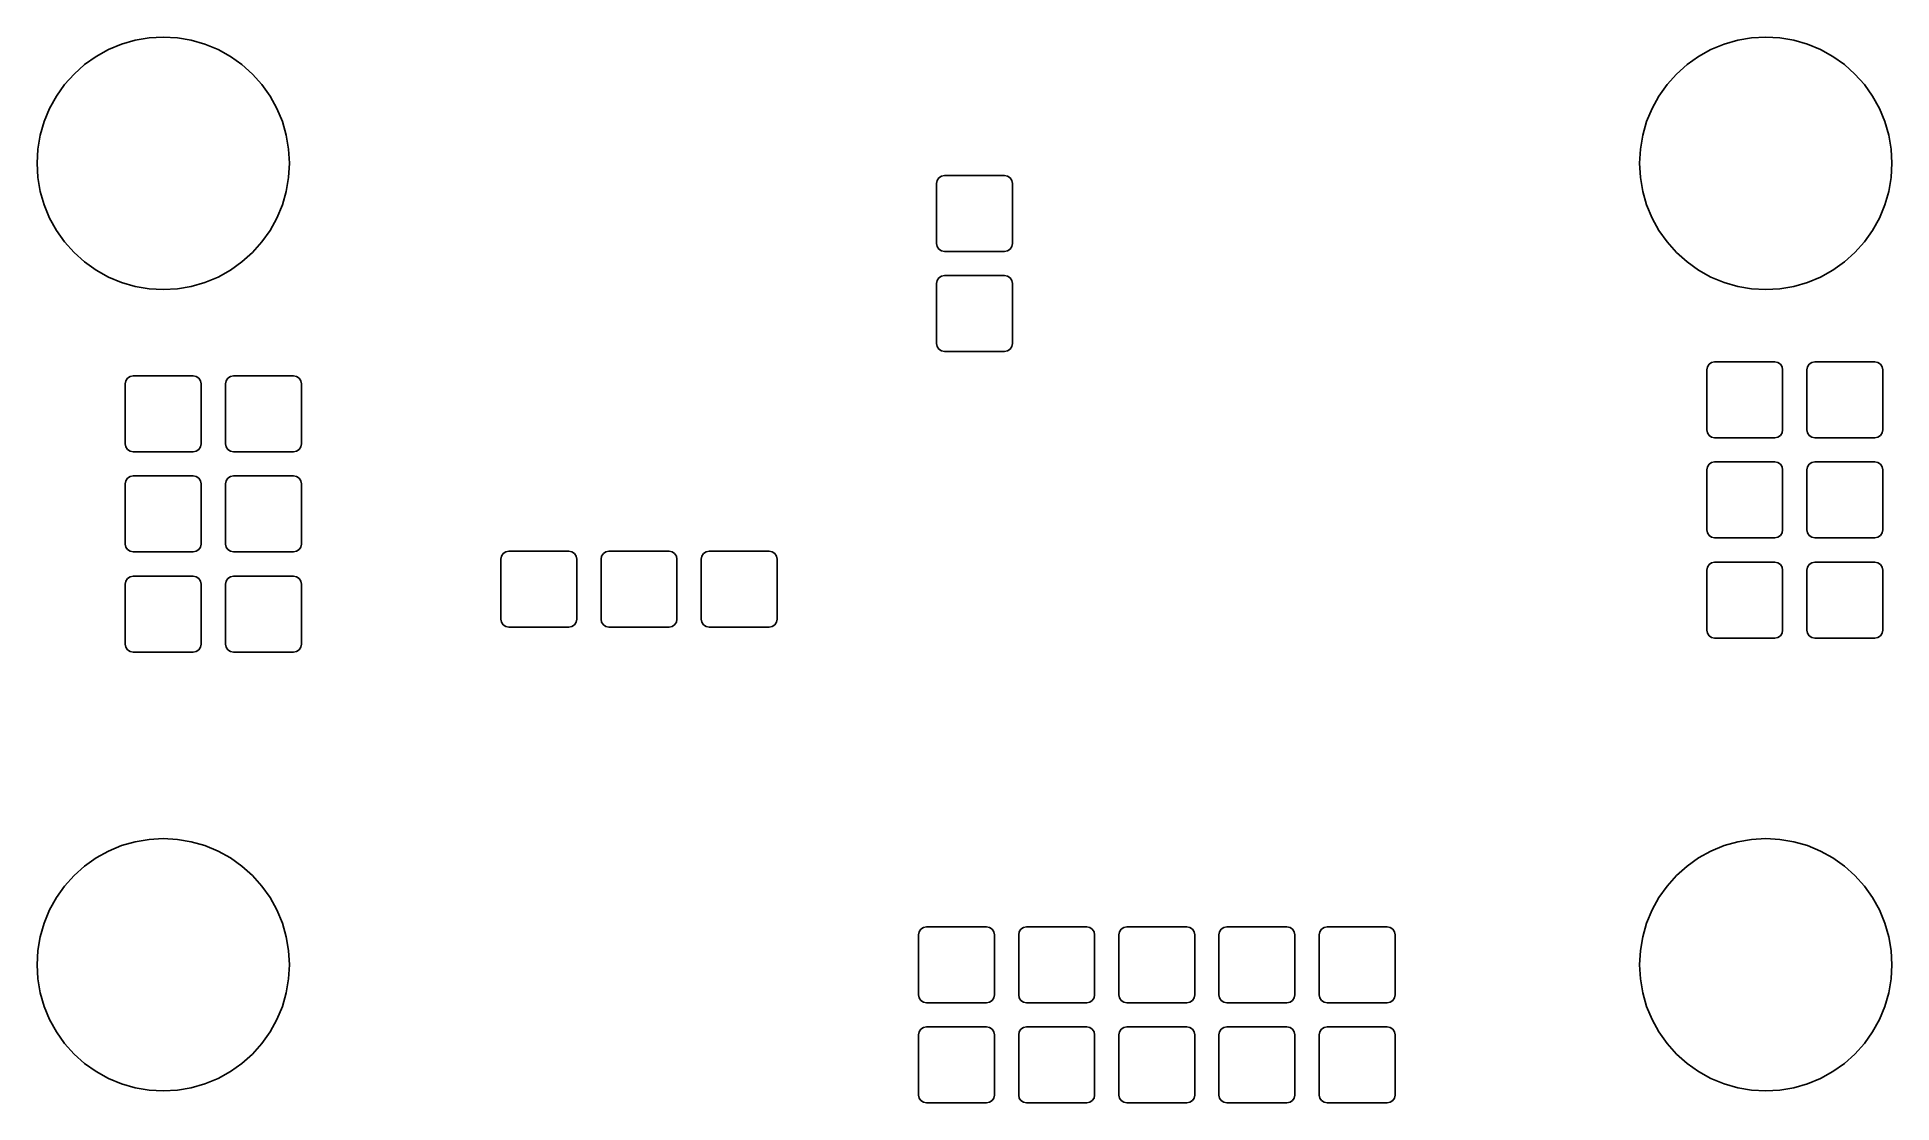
# Model space of a CAD drawing. Extents: x -0.13 to 1.73, y -0.14 to 0.93.
import ezdxf

# ---------------------------------------------------------------- set-up
doc = ezdxf.new("R2010")
doc.units = 0
doc.header["$MEASUREMENT"] = 0
doc.layers.add('BLACK', color=7, linetype='CONTINUOUS')

msp = doc.modelspace()

# ---------------------------------------------------------------- linework, layer by layer
at = {"layer": 'BLACK', "linetype": 'CONTINUOUS'}
for p, q in [((-0.0141, 0.9252), (0, 0.926)), ((0, 0.926), (0.0141, 0.9252)), ((1.5859, 0.9252), (1.6, 0.926)), ((1.6, 0.926), (1.6141, 0.9252)), ((-0.067, 0.9067), (-0.0547, 0.9135)), ((-0.0547, 0.9135), (-0.0416, 0.9189)), ((-0.0416, 0.9189), (-0.028, 0.9228)), ((-0.028, 0.9228), (-0.0141, 0.9252)), ((0.0141, 0.9252), (0.028, 0.9228)), ((0.028, 0.9228), (0.0416, 0.9189)), ((0.0416, 0.9189), (0.0547, 0.9135)), ((0.0547, 0.9135), (0.067, 0.9067)), ((1.533, 0.9067), (1.5453, 0.9135)), ((1.5453, 0.9135), (1.5584, 0.9189)), ((1.5584, 0.9189), (1.572, 0.9228)), ((1.572, 0.9228), (1.5859, 0.9252)), ((1.6141, 0.9252), (1.628, 0.9228)), ((1.628, 0.9228), (1.6416, 0.9189)), ((1.6416, 0.9189), (1.6547, 0.9135)), ((1.6547, 0.9135), (1.667, 0.9067)), ((-0.0985, 0.8786), (-0.0891, 0.8891)), ((-0.0891, 0.8891), (-0.0785, 0.8985)), ((-0.0785, 0.8985), (-0.067, 0.9067)), ((0.067, 0.9067), (0.0785, 0.8985)), ((0.0785, 0.8985), (0.0891, 0.8891)), ((0.0891, 0.8891), (0.0985, 0.8786)), ((1.5015, 0.8786), (1.5109, 0.8891)), ((1.5109, 0.8891), (1.5214, 0.8985)), ((1.5214, 0.8985), (1.533, 0.9067)), ((1.667, 0.9067), (1.6785, 0.8985)), ((1.6785, 0.8985), (1.6891, 0.8891)), ((1.6891, 0.8891), (1.6985, 0.8786)), ((-0.1067, 0.867), (-0.0985, 0.8786)), ((0.0985, 0.8786), (0.1067, 0.867)), ((1.4933, 0.867), (1.5015, 0.8786)), ((1.6985, 0.8786), (1.7067, 0.867)), ((-0.1189, 0.8416), (-0.1135, 0.8547)), ((-0.1135, 0.8547), (-0.1067, 0.867)), ((0.1067, 0.867), (0.1135, 0.8547)), ((0.1135, 0.8547), (0.1189, 0.8416)), ((1.4811, 0.8416), (1.4865, 0.8547)), ((1.4865, 0.8547), (1.4933, 0.867)), ((1.7067, 0.867), (1.7135, 0.8547)), ((1.7135, 0.8547), (1.7189, 0.8416)), ((-0.1228, 0.828), (-0.1189, 0.8416)), ((0.1189, 0.8416), (0.1228, 0.828)), ((1.4772, 0.828), (1.4811, 0.8416)), ((1.7189, 0.8416), (1.7228, 0.828)), ((-0.1252, 0.8141), (-0.1228, 0.828)), ((0.1228, 0.828), (0.1252, 0.8141)), ((1.4748, 0.8141), (1.4772, 0.828)), ((1.7228, 0.828), (1.7252, 0.8141)), ((-0.126, 0.8), (-0.1252, 0.8141)), ((-0.1252, 0.7859), (-0.126, 0.8)), ((0.1252, 0.8141), (0.126, 0.8)), ((0.126, 0.8), (0.1252, 0.7859)), ((1.474, 0.8), (1.4748, 0.8141)), ((1.4748, 0.7859), (1.474, 0.8)), ((1.7252, 0.8141), (1.726, 0.8)), ((1.726, 0.8), (1.7252, 0.7859)), ((-0.1228, 0.772), (-0.1252, 0.7859)), ((0.1252, 0.7859), (0.1228, 0.772)), ((0.7721, 0.78), (0.7727, 0.783)), ((0.7721, 0.72), (0.7721, 0.78)), ((0.7727, 0.783), (0.7744, 0.7856)), ((0.7744, 0.7856), (0.777, 0.7873)), ((0.777, 0.7873), (0.78, 0.7879)), ((0.78, 0.7879), (0.84, 0.7879)), ((0.84, 0.7879), (0.843, 0.7873)), ((0.843, 0.7873), (0.8456, 0.7856)), ((0.8456, 0.7856), (0.8473, 0.783)), ((0.8473, 0.783), (0.8479, 0.78)), ((0.8479, 0.78), (0.8479, 0.72)), ((1.4772, 0.772), (1.4748, 0.7859)), ((1.7252, 0.7859), (1.7228, 0.772)), ((-0.1189, 0.7584), (-0.1228, 0.772)), ((0.1228, 0.772), (0.1189, 0.7584)), ((1.4811, 0.7584), (1.4772, 0.772)), ((1.7228, 0.772), (1.7189, 0.7584)), ((-0.1135, 0.7453), (-0.1189, 0.7584)), ((-0.1067, 0.733), (-0.1135, 0.7453)), ((0.1135, 0.7453), (0.1067, 0.733)), ((0.1189, 0.7584), (0.1135, 0.7453)), ((1.4865, 0.7453), (1.4811, 0.7584)), ((1.4933, 0.733), (1.4865, 0.7453)), ((1.7135, 0.7453), (1.7067, 0.733)), ((1.7189, 0.7584), (1.7135, 0.7453)), ((-0.0985, 0.7215), (-0.1067, 0.733)), ((0.1067, 0.733), (0.0985, 0.7215)), ((1.5015, 0.7215), (1.4933, 0.733)), ((1.7067, 0.733), (1.6985, 0.7215)), ((-0.0891, 0.7109), (-0.0985, 0.7215)), ((-0.0785, 0.7015), (-0.0891, 0.7109)), ((0.0891, 0.7109), (0.0785, 0.7015)), ((0.0985, 0.7215), (0.0891, 0.7109)), ((0.7727, 0.717), (0.7721, 0.72)), ((0.7744, 0.7144), (0.7727, 0.717)), ((0.777, 0.7127), (0.7744, 0.7144)), ((0.78, 0.7121), (0.777, 0.7127)), ((0.84, 0.7121), (0.78, 0.7121)), ((0.843, 0.7127), (0.84, 0.7121)), ((0.8456, 0.7144), (0.843, 0.7127)), ((0.8473, 0.717), (0.8456, 0.7144)), ((0.8479, 0.72), (0.8473, 0.717)), ((1.5109, 0.7109), (1.5015, 0.7215)), ((1.5214, 0.7015), (1.5109, 0.7109)), ((1.6891, 0.7109), (1.6785, 0.7015)), ((1.6985, 0.7215), (1.6891, 0.7109)), ((-0.067, 0.6933), (-0.0785, 0.7015)), ((-0.0547, 0.6865), (-0.067, 0.6933)), ((-0.0416, 0.6811), (-0.0547, 0.6865)), ((0.0547, 0.6865), (0.0416, 0.6811)), ((0.067, 0.6933), (0.0547, 0.6865)), ((0.0785, 0.7015), (0.067, 0.6933)), ((0.7727, 0.683), (0.7744, 0.6856)), ((0.7744, 0.6856), (0.777, 0.6873)), ((0.777, 0.6873), (0.78, 0.6879)), ((0.78, 0.6879), (0.84, 0.6879)), ((0.84, 0.6879), (0.843, 0.6873)), ((0.843, 0.6873), (0.8456, 0.6856)), ((0.8456, 0.6856), (0.8473, 0.683)), ((1.533, 0.6933), (1.5214, 0.7015)), ((1.5453, 0.6865), (1.533, 0.6933)), ((1.5584, 0.6811), (1.5453, 0.6865)), ((1.6547, 0.6865), (1.6416, 0.6811)), ((1.667, 0.6933), (1.6547, 0.6865)), ((1.6785, 0.7015), (1.667, 0.6933)), ((-0.028, 0.6772), (-0.0416, 0.6811)), ((-0.0141, 0.6748), (-0.028, 0.6772)), ((0, 0.674), (-0.0141, 0.6748)), ((0.0141, 0.6748), (0, 0.674)), ((0.028, 0.6772), (0.0141, 0.6748)), ((0.0416, 0.6811), (0.028, 0.6772)), ((0.7721, 0.68), (0.7727, 0.683)), ((0.7721, 0.62), (0.7721, 0.68)), ((0.8473, 0.683), (0.8479, 0.68)), ((0.8479, 0.68), (0.8479, 0.62)), ((1.572, 0.6772), (1.5584, 0.6811)), ((1.5859, 0.6748), (1.572, 0.6772)), ((1.6, 0.674), (1.5859, 0.6748)), ((1.6141, 0.6748), (1.6, 0.674)), ((1.628, 0.6772), (1.6141, 0.6748)), ((1.6416, 0.6811), (1.628, 0.6772)), ((0.7727, 0.617), (0.7721, 0.62)), ((0.7744, 0.6144), (0.7727, 0.617)), ((0.777, 0.6127), (0.7744, 0.6144)), ((0.78, 0.6121), (0.777, 0.6127)), ((0.84, 0.6121), (0.78, 0.6121)), ((0.843, 0.6127), (0.84, 0.6121)), ((0.8456, 0.6144), (0.843, 0.6127)), ((0.8473, 0.617), (0.8456, 0.6144)), ((0.8479, 0.62), (0.8473, 0.617)), ((1.5411, 0.594), (1.5417, 0.597)), ((1.5411, 0.534), (1.5411, 0.594)), ((1.5417, 0.597), (1.5434, 0.5996)), ((1.5434, 0.5996), (1.546, 0.6013)), ((1.546, 0.6013), (1.549, 0.6019)), ((1.549, 0.6019), (1.609, 0.6019)), ((1.609, 0.6019), (1.612, 0.6013)), ((1.612, 0.6013), (1.6146, 0.5996)), ((1.6146, 0.5996), (1.6163, 0.597)), ((1.6163, 0.597), (1.6169, 0.594)), ((1.6169, 0.594), (1.6169, 0.534)), ((1.6411, 0.594), (1.6417, 0.597)), ((1.6411, 0.534), (1.6411, 0.594)), ((1.6417, 0.597), (1.6434, 0.5996)), ((1.6434, 0.5996), (1.646, 0.6013)), ((1.646, 0.6013), (1.649, 0.6019)), ((1.649, 0.6019), (1.709, 0.6019)), ((1.709, 0.6019), (1.712, 0.6013)), ((1.712, 0.6013), (1.7146, 0.5996)), ((1.7146, 0.5996), (1.7163, 0.597)), ((1.7163, 0.597), (1.7169, 0.594)), ((1.7169, 0.594), (1.7169, 0.534)), ((-0.0379, 0.58), (-0.0373, 0.583)), ((-0.0379, 0.52), (-0.0379, 0.58)), ((-0.0373, 0.583), (-0.0356, 0.5856)), ((-0.0356, 0.5856), (-0.033, 0.5873)), ((-0.033, 0.5873), (-0.03, 0.5879)), ((-0.03, 0.5879), (0.03, 0.5879)), ((0.03, 0.5879), (0.033, 0.5873)), ((0.033, 0.5873), (0.0356, 0.5856)), ((0.0356, 0.5856), (0.0373, 0.583)), ((0.0373, 0.583), (0.0379, 0.58)), ((0.0379, 0.58), (0.0379, 0.52)), ((0.0621, 0.58), (0.0627, 0.583)), ((0.0621, 0.52), (0.0621, 0.58)), ((0.0627, 0.583), (0.0644, 0.5856)), ((0.0644, 0.5856), (0.067, 0.5873)), ((0.067, 0.5873), (0.07, 0.5879)), ((0.07, 0.5879), (0.13, 0.5879)), ((0.13, 0.5879), (0.133, 0.5873)), ((0.133, 0.5873), (0.1356, 0.5856)), ((0.1356, 0.5856), (0.1373, 0.583)), ((0.1373, 0.583), (0.1379, 0.58)), ((0.1379, 0.58), (0.1379, 0.52)), ((-0.0373, 0.517), (-0.0379, 0.52)), ((0.0379, 0.52), (0.0373, 0.517)), ((0.0627, 0.517), (0.0621, 0.52)), ((0.1379, 0.52), (0.1373, 0.517)), ((1.5417, 0.531), (1.5411, 0.534)), ((1.5434, 0.5284), (1.5417, 0.531)), ((1.546, 0.5267), (1.5434, 0.5284)), ((1.549, 0.5261), (1.546, 0.5267)), ((1.609, 0.5261), (1.549, 0.5261)), ((1.612, 0.5267), (1.609, 0.5261)), ((1.6146, 0.5284), (1.612, 0.5267)), ((1.6163, 0.531), (1.6146, 0.5284)), ((1.6169, 0.534), (1.6163, 0.531)), ((1.6417, 0.531), (1.6411, 0.534)), ((1.6434, 0.5284), (1.6417, 0.531)), ((1.646, 0.5267), (1.6434, 0.5284)), ((1.649, 0.5261), (1.646, 0.5267)), ((1.709, 0.5261), (1.649, 0.5261)), ((1.712, 0.5267), (1.709, 0.5261)), ((1.7146, 0.5284), (1.712, 0.5267)), ((1.7163, 0.531), (1.7146, 0.5284)), ((1.7169, 0.534), (1.7163, 0.531)), ((-0.0356, 0.5144), (-0.0373, 0.517)), ((-0.033, 0.5127), (-0.0356, 0.5144)), ((-0.03, 0.5121), (-0.033, 0.5127)), ((0.03, 0.5121), (-0.03, 0.5121)), ((0.033, 0.5127), (0.03, 0.5121)), ((0.0356, 0.5144), (0.033, 0.5127)), ((0.0373, 0.517), (0.0356, 0.5144)), ((0.0644, 0.5144), (0.0627, 0.517)), ((0.067, 0.5127), (0.0644, 0.5144)), ((0.07, 0.5121), (0.067, 0.5127)), ((0.13, 0.5121), (0.07, 0.5121)), ((0.133, 0.5127), (0.13, 0.5121)), ((0.1356, 0.5144), (0.133, 0.5127)), ((0.1373, 0.517), (0.1356, 0.5144)), ((1.5434, 0.4996), (1.546, 0.5013)), ((1.546, 0.5013), (1.549, 0.5019)), ((1.549, 0.5019), (1.609, 0.5019)), ((1.609, 0.5019), (1.612, 0.5013)), ((1.612, 0.5013), (1.6146, 0.4996)), ((1.6434, 0.4996), (1.646, 0.5013)), ((1.646, 0.5013), (1.649, 0.5019)), ((1.649, 0.5019), (1.709, 0.5019)), ((1.709, 0.5019), (1.712, 0.5013)), ((1.712, 0.5013), (1.7146, 0.4996)), ((-0.0379, 0.48), (-0.0373, 0.483)), ((-0.0373, 0.483), (-0.0356, 0.4856)), ((-0.0356, 0.4856), (-0.033, 0.4873)), ((-0.033, 0.4873), (-0.03, 0.4879)), ((-0.03, 0.4879), (0.03, 0.4879)), ((0.03, 0.4879), (0.033, 0.4873)), ((0.033, 0.4873), (0.0356, 0.4856)), ((0.0356, 0.4856), (0.0373, 0.483)), ((0.0373, 0.483), (0.0379, 0.48)), ((0.0621, 0.48), (0.0627, 0.483)), ((0.0627, 0.483), (0.0644, 0.4856)), ((0.0644, 0.4856), (0.067, 0.4873)), ((0.067, 0.4873), (0.07, 0.4879)), ((0.07, 0.4879), (0.13, 0.4879)), ((0.13, 0.4879), (0.133, 0.4873)), ((0.133, 0.4873), (0.1356, 0.4856)), ((0.1356, 0.4856), (0.1373, 0.483)), ((0.1373, 0.483), (0.1379, 0.48)), ((1.5411, 0.494), (1.5417, 0.497)), ((1.5411, 0.434), (1.5411, 0.494)), ((1.5417, 0.497), (1.5434, 0.4996)), ((1.6146, 0.4996), (1.6163, 0.497)), ((1.6163, 0.497), (1.6169, 0.494)), ((1.6169, 0.494), (1.6169, 0.434)), ((1.6411, 0.494), (1.6417, 0.497)), ((1.6411, 0.434), (1.6411, 0.494)), ((1.6417, 0.497), (1.6434, 0.4996)), ((1.7146, 0.4996), (1.7163, 0.497)), ((1.7163, 0.497), (1.7169, 0.494)), ((1.7169, 0.494), (1.7169, 0.434)), ((-0.0379, 0.42), (-0.0379, 0.48)), ((0.0379, 0.48), (0.0379, 0.42)), ((0.0621, 0.42), (0.0621, 0.48)), ((0.1379, 0.48), (0.1379, 0.42)), ((1.5417, 0.431), (1.5411, 0.434)), ((1.5434, 0.4284), (1.5417, 0.431)), ((1.546, 0.4267), (1.5434, 0.4284)), ((1.549, 0.4261), (1.546, 0.4267)), ((1.609, 0.4261), (1.549, 0.4261)), ((1.612, 0.4267), (1.609, 0.4261)), ((1.6146, 0.4284), (1.612, 0.4267)), ((1.6163, 0.431), (1.6146, 0.4284)), ((1.6169, 0.434), (1.6163, 0.431)), ((1.6417, 0.431), (1.6411, 0.434)), ((1.6434, 0.4284), (1.6417, 0.431)), ((1.646, 0.4267), (1.6434, 0.4284)), ((1.649, 0.4261), (1.646, 0.4267)), ((1.709, 0.4261), (1.649, 0.4261)), ((1.712, 0.4267), (1.709, 0.4261)), ((1.7146, 0.4284), (1.712, 0.4267)), ((1.7163, 0.431), (1.7146, 0.4284)), ((1.7169, 0.434), (1.7163, 0.431)), ((-0.0373, 0.417), (-0.0379, 0.42)), ((-0.0356, 0.4144), (-0.0373, 0.417)), ((-0.033, 0.4127), (-0.0356, 0.4144)), ((-0.03, 0.4121), (-0.033, 0.4127)), ((0.03, 0.4121), (-0.03, 0.4121)), ((0.033, 0.4127), (0.03, 0.4121)), ((0.0356, 0.4144), (0.033, 0.4127)), ((0.0373, 0.417), (0.0356, 0.4144)), ((0.0379, 0.42), (0.0373, 0.417)), ((0.0627, 0.417), (0.0621, 0.42)), ((0.0644, 0.4144), (0.0627, 0.417)), ((0.067, 0.4127), (0.0644, 0.4144)), ((0.07, 0.4121), (0.067, 0.4127)), ((0.13, 0.4121), (0.07, 0.4121)), ((0.133, 0.4127), (0.13, 0.4121)), ((0.1356, 0.4144), (0.133, 0.4127)), ((0.1373, 0.417), (0.1356, 0.4144)), ((0.1379, 0.42), (0.1373, 0.417)), ((0.3371, 0.405), (0.3377, 0.408)), ((0.3377, 0.408), (0.3394, 0.4106)), ((0.3394, 0.4106), (0.342, 0.4123)), ((0.342, 0.4123), (0.345, 0.4129)), ((0.345, 0.4129), (0.405, 0.4129)), ((0.405, 0.4129), (0.408, 0.4123)), ((0.408, 0.4123), (0.4106, 0.4106)), ((0.4106, 0.4106), (0.4123, 0.408)), ((0.4123, 0.408), (0.4129, 0.405)), ((0.4371, 0.405), (0.4377, 0.408)), ((0.4377, 0.408), (0.4394, 0.4106)), ((0.4394, 0.4106), (0.442, 0.4123)), ((0.442, 0.4123), (0.445, 0.4129)), ((0.445, 0.4129), (0.505, 0.4129)), ((0.505, 0.4129), (0.508, 0.4123)), ((0.508, 0.4123), (0.5106, 0.4106)), ((0.5106, 0.4106), (0.5123, 0.408)), ((0.5123, 0.408), (0.5129, 0.405)), ((0.5371, 0.405), (0.5377, 0.408)), ((0.5377, 0.408), (0.5394, 0.4106)), ((0.5394, 0.4106), (0.542, 0.4123)), ((0.542, 0.4123), (0.545, 0.4129)), ((0.545, 0.4129), (0.605, 0.4129)), ((0.605, 0.4129), (0.608, 0.4123)), ((0.608, 0.4123), (0.6106, 0.4106)), ((0.6106, 0.4106), (0.6123, 0.408)), ((0.6123, 0.408), (0.6129, 0.405)), ((0.3371, 0.345), (0.3371, 0.405)), ((0.4129, 0.405), (0.4129, 0.345)), ((0.4371, 0.345), (0.4371, 0.405)), ((0.5129, 0.405), (0.5129, 0.345)), ((0.5371, 0.345), (0.5371, 0.405)), ((0.6129, 0.405), (0.6129, 0.345)), ((1.5411, 0.394), (1.5417, 0.397)), ((1.5411, 0.334), (1.5411, 0.394)), ((1.5417, 0.397), (1.5434, 0.3996)), ((1.5434, 0.3996), (1.546, 0.4013)), ((1.546, 0.4013), (1.549, 0.4019)), ((1.549, 0.4019), (1.609, 0.4019)), ((1.609, 0.4019), (1.612, 0.4013)), ((1.612, 0.4013), (1.6146, 0.3996)), ((1.6146, 0.3996), (1.6163, 0.397)), ((1.6163, 0.397), (1.6169, 0.394)), ((1.6169, 0.394), (1.6169, 0.334)), ((1.6411, 0.394), (1.6417, 0.397)), ((1.6411, 0.334), (1.6411, 0.394)), ((1.6417, 0.397), (1.6434, 0.3996)), ((1.6434, 0.3996), (1.646, 0.4013)), ((1.646, 0.4013), (1.649, 0.4019)), ((1.649, 0.4019), (1.709, 0.4019)), ((1.709, 0.4019), (1.712, 0.4013)), ((1.712, 0.4013), (1.7146, 0.3996)), ((1.7146, 0.3996), (1.7163, 0.397)), ((1.7163, 0.397), (1.7169, 0.394)), ((1.7169, 0.394), (1.7169, 0.334)), ((-0.0379, 0.38), (-0.0373, 0.383)), ((-0.0379, 0.32), (-0.0379, 0.38)), ((-0.0373, 0.383), (-0.0356, 0.3856)), ((-0.0356, 0.3856), (-0.033, 0.3873)), ((-0.033, 0.3873), (-0.03, 0.3879)), ((-0.03, 0.3879), (0.03, 0.3879)), ((0.03, 0.3879), (0.033, 0.3873)), ((0.033, 0.3873), (0.0356, 0.3856)), ((0.0356, 0.3856), (0.0373, 0.383)), ((0.0373, 0.383), (0.0379, 0.38)), ((0.0379, 0.38), (0.0379, 0.32)), ((0.0621, 0.38), (0.0627, 0.383)), ((0.0621, 0.32), (0.0621, 0.38)), ((0.0627, 0.383), (0.0644, 0.3856)), ((0.0644, 0.3856), (0.067, 0.3873)), ((0.067, 0.3873), (0.07, 0.3879)), ((0.07, 0.3879), (0.13, 0.3879)), ((0.13, 0.3879), (0.133, 0.3873)), ((0.133, 0.3873), (0.1356, 0.3856)), ((0.1356, 0.3856), (0.1373, 0.383)), ((0.1373, 0.383), (0.1379, 0.38)), ((0.1379, 0.38), (0.1379, 0.32)), ((0.3377, 0.342), (0.3371, 0.345)), ((0.3394, 0.3394), (0.3377, 0.342)), ((0.342, 0.3377), (0.3394, 0.3394)), ((0.345, 0.3371), (0.342, 0.3377)), ((0.405, 0.3371), (0.345, 0.3371)), ((0.408, 0.3377), (0.405, 0.3371)), ((0.4106, 0.3394), (0.408, 0.3377)), ((0.4123, 0.342), (0.4106, 0.3394)), ((0.4129, 0.345), (0.4123, 0.342)), ((0.4377, 0.342), (0.4371, 0.345)), ((0.4394, 0.3394), (0.4377, 0.342)), ((0.442, 0.3377), (0.4394, 0.3394)), ((0.445, 0.3371), (0.442, 0.3377)), ((0.505, 0.3371), (0.445, 0.3371)), ((0.508, 0.3377), (0.505, 0.3371)), ((0.5106, 0.3394), (0.508, 0.3377)), ((0.5123, 0.342), (0.5106, 0.3394)), ((0.5129, 0.345), (0.5123, 0.342)), ((0.5377, 0.342), (0.5371, 0.345)), ((0.5394, 0.3394), (0.5377, 0.342)), ((0.542, 0.3377), (0.5394, 0.3394)), ((0.545, 0.3371), (0.542, 0.3377)), ((0.605, 0.3371), (0.545, 0.3371)), ((0.608, 0.3377), (0.605, 0.3371)), ((0.6106, 0.3394), (0.608, 0.3377)), ((0.6123, 0.342), (0.6106, 0.3394)), ((0.6129, 0.345), (0.6123, 0.342)), ((1.5417, 0.331), (1.5411, 0.334)), ((1.6169, 0.334), (1.6163, 0.331)), ((1.6417, 0.331), (1.6411, 0.334)), ((1.7169, 0.334), (1.7163, 0.331)), ((-0.0373, 0.317), (-0.0379, 0.32)), ((-0.0356, 0.3144), (-0.0373, 0.317)), ((0.0373, 0.317), (0.0356, 0.3144)), ((0.0379, 0.32), (0.0373, 0.317)), ((0.0627, 0.317), (0.0621, 0.32)), ((0.0644, 0.3144), (0.0627, 0.317)), ((0.1373, 0.317), (0.1356, 0.3144)), ((0.1379, 0.32), (0.1373, 0.317)), ((1.5434, 0.3284), (1.5417, 0.331)), ((1.546, 0.3267), (1.5434, 0.3284)), ((1.549, 0.3261), (1.546, 0.3267)), ((1.609, 0.3261), (1.549, 0.3261)), ((1.612, 0.3267), (1.609, 0.3261)), ((1.6146, 0.3284), (1.612, 0.3267)), ((1.6163, 0.331), (1.6146, 0.3284)), ((1.6434, 0.3284), (1.6417, 0.331)), ((1.646, 0.3267), (1.6434, 0.3284)), ((1.649, 0.3261), (1.646, 0.3267)), ((1.709, 0.3261), (1.649, 0.3261)), ((1.712, 0.3267), (1.709, 0.3261)), ((1.7146, 0.3284), (1.712, 0.3267)), ((1.7163, 0.331), (1.7146, 0.3284)), ((-0.033, 0.3127), (-0.0356, 0.3144)), ((-0.03, 0.3121), (-0.033, 0.3127)), ((0.03, 0.3121), (-0.03, 0.3121)), ((0.033, 0.3127), (0.03, 0.3121)), ((0.0356, 0.3144), (0.033, 0.3127)), ((0.067, 0.3127), (0.0644, 0.3144)), ((0.07, 0.3121), (0.067, 0.3127)), ((0.13, 0.3121), (0.07, 0.3121)), ((0.133, 0.3127), (0.13, 0.3121)), ((0.1356, 0.3144), (0.133, 0.3127)), ((-0.067, 0.1067), (-0.0547, 0.1135)), ((-0.0547, 0.1135), (-0.0416, 0.1189)), ((-0.0416, 0.1189), (-0.028, 0.1228)), ((-0.028, 0.1228), (-0.0141, 0.1252)), ((-0.0141, 0.1252), (0, 0.126)), ((0, 0.126), (0.0141, 0.1252)), ((0.0141, 0.1252), (0.028, 0.1228)), ((0.028, 0.1228), (0.0416, 0.1189)), ((0.0416, 0.1189), (0.0547, 0.1135)), ((0.0547, 0.1135), (0.067, 0.1067)), ((1.533, 0.1067), (1.5453, 0.1135)), ((1.5453, 0.1135), (1.5584, 0.1189)), ((1.5584, 0.1189), (1.572, 0.1228)), ((1.572, 0.1228), (1.5859, 0.1252)), ((1.5859, 0.1252), (1.6, 0.126)), ((1.6, 0.126), (1.6141, 0.1252)), ((1.6141, 0.1252), (1.628, 0.1228)), ((1.628, 0.1228), (1.6416, 0.1189)), ((1.6416, 0.1189), (1.6547, 0.1135)), ((1.6547, 0.1135), (1.667, 0.1067)), ((-0.0891, 0.0891), (-0.0785, 0.0985)), ((-0.0785, 0.0985), (-0.067, 0.1067)), ((0.067, 0.1067), (0.0785, 0.0985)), ((0.0785, 0.0985), (0.0891, 0.0891)), ((1.5109, 0.0891), (1.5214, 0.0985)), ((1.5214, 0.0985), (1.533, 0.1067)), ((1.667, 0.1067), (1.6785, 0.0985)), ((1.6785, 0.0985), (1.6891, 0.0891)), ((-0.1067, 0.067), (-0.0985, 0.0785)), ((-0.0985, 0.0785), (-0.0891, 0.0891)), ((0.0891, 0.0891), (0.0985, 0.0785)), ((0.0985, 0.0785), (0.1067, 0.067)), ((1.4933, 0.067), (1.5015, 0.0785)), ((1.5015, 0.0785), (1.5109, 0.0891)), ((1.6891, 0.0891), (1.6985, 0.0785)), ((1.6985, 0.0785), (1.7067, 0.067)), ((-0.1135, 0.0547), (-0.1067, 0.067)), ((0.1067, 0.067), (0.1135, 0.0547)), ((1.4865, 0.0547), (1.4933, 0.067)), ((1.7067, 0.067), (1.7135, 0.0547)), ((-0.1228, 0.028), (-0.1189, 0.0416)), ((-0.1189, 0.0416), (-0.1135, 0.0547)), ((0.1135, 0.0547), (0.1189, 0.0416)), ((0.1189, 0.0416), (0.1228, 0.028)), ((0.7564, 0.0356), (0.759, 0.0373)), ((0.759, 0.0373), (0.762, 0.0379)), ((0.762, 0.0379), (0.822, 0.0379)), ((0.822, 0.0379), (0.825, 0.0373)), ((0.825, 0.0373), (0.8276, 0.0356)), ((0.8564, 0.0356), (0.859, 0.0373)), ((0.859, 0.0373), (0.862, 0.0379)), ((0.862, 0.0379), (0.922, 0.0379)), ((0.922, 0.0379), (0.925, 0.0373)), ((0.925, 0.0373), (0.9276, 0.0356)), ((0.9564, 0.0356), (0.959, 0.0373)), ((0.959, 0.0373), (0.962, 0.0379)), ((0.962, 0.0379), (1.022, 0.0379)), ((1.022, 0.0379), (1.025, 0.0373)), ((1.025, 0.0373), (1.0276, 0.0356)), ((1.0564, 0.0356), (1.059, 0.0373)), ((1.059, 0.0373), (1.062, 0.0379)), ((1.062, 0.0379), (1.122, 0.0379)), ((1.122, 0.0379), (1.125, 0.0373)), ((1.125, 0.0373), (1.1276, 0.0356)), ((1.1564, 0.0356), (1.159, 0.0373)), ((1.159, 0.0373), (1.162, 0.0379)), ((1.162, 0.0379), (1.222, 0.0379)), ((1.222, 0.0379), (1.225, 0.0373)), ((1.225, 0.0373), (1.2276, 0.0356)), ((1.4772, 0.028), (1.4811, 0.0416)), ((1.4811, 0.0416), (1.4865, 0.0547)), ((1.7135, 0.0547), (1.7189, 0.0416)), ((1.7189, 0.0416), (1.7228, 0.028)), ((-0.1252, 0.0141), (-0.1228, 0.028)), ((0.1228, 0.028), (0.1252, 0.0141)), ((0.7541, 0.03), (0.7547, 0.033)), ((0.7541, -0.03), (0.7541, 0.03)), ((0.7547, 0.033), (0.7564, 0.0356)), ((0.8276, 0.0356), (0.8293, 0.033)), ((0.8293, 0.033), (0.8299, 0.03)), ((0.8299, 0.03), (0.8299, -0.03)), ((0.8541, 0.03), (0.8547, 0.033)), ((0.8541, -0.03), (0.8541, 0.03)), ((0.8547, 0.033), (0.8564, 0.0356)), ((0.9276, 0.0356), (0.9293, 0.033)), ((0.9293, 0.033), (0.9299, 0.03)), ((0.9299, 0.03), (0.9299, -0.03)), ((0.9541, 0.03), (0.9547, 0.033)), ((0.9541, -0.03), (0.9541, 0.03)), ((0.9547, 0.033), (0.9564, 0.0356)), ((1.0276, 0.0356), (1.0293, 0.033)), ((1.0293, 0.033), (1.0299, 0.03)), ((1.0299, 0.03), (1.0299, -0.03)), ((1.0541, 0.03), (1.0547, 0.033)), ((1.0541, -0.03), (1.0541, 0.03)), ((1.0547, 0.033), (1.0564, 0.0356)), ((1.1276, 0.0356), (1.1293, 0.033)), ((1.1293, 0.033), (1.1299, 0.03)), ((1.1299, 0.03), (1.1299, -0.03)), ((1.1541, 0.03), (1.1547, 0.033)), ((1.1541, -0.03), (1.1541, 0.03)), ((1.1547, 0.033), (1.1564, 0.0356)), ((1.2276, 0.0356), (1.2293, 0.033)), ((1.2293, 0.033), (1.2299, 0.03)), ((1.2299, 0.03), (1.2299, -0.03)), ((1.4748, 0.0141), (1.4772, 0.028)), ((1.7228, 0.028), (1.7252, 0.0141)), ((-0.126, 0), (-0.1252, 0.0141)), ((-0.1252, -0.0141), (-0.126, 0)), ((0.1252, 0.0141), (0.126, 0)), ((0.126, 0), (0.1252, -0.0141)), ((1.474, 0), (1.4748, 0.0141)), ((1.4748, -0.0141), (1.474, 0)), ((1.7252, 0.0141), (1.726, 0)), ((1.726, 0), (1.7252, -0.0141)), ((-0.1228, -0.028), (-0.1252, -0.0141)), ((0.1252, -0.0141), (0.1228, -0.028)), ((1.4772, -0.028), (1.4748, -0.0141)), ((1.7252, -0.0141), (1.7228, -0.028)), ((-0.1189, -0.0416), (-0.1228, -0.028)), ((0.1228, -0.028), (0.1189, -0.0416)), ((0.7547, -0.033), (0.7541, -0.03)), ((0.7564, -0.0356), (0.7547, -0.033)), ((0.759, -0.0373), (0.7564, -0.0356)), ((0.8276, -0.0356), (0.825, -0.0373)), ((0.8293, -0.033), (0.8276, -0.0356)), ((0.8299, -0.03), (0.8293, -0.033)), ((0.8547, -0.033), (0.8541, -0.03)), ((0.8564, -0.0356), (0.8547, -0.033)), ((0.859, -0.0373), (0.8564, -0.0356)), ((0.9276, -0.0356), (0.925, -0.0373)), ((0.9293, -0.033), (0.9276, -0.0356)), ((0.9299, -0.03), (0.9293, -0.033)), ((0.9547, -0.033), (0.9541, -0.03)), ((0.9564, -0.0356), (0.9547, -0.033)), ((0.959, -0.0373), (0.9564, -0.0356)), ((1.0276, -0.0356), (1.025, -0.0373)), ((1.0293, -0.033), (1.0276, -0.0356)), ((1.0299, -0.03), (1.0293, -0.033)), ((1.0547, -0.033), (1.0541, -0.03)), ((1.0564, -0.0356), (1.0547, -0.033)), ((1.059, -0.0373), (1.0564, -0.0356)), ((1.1276, -0.0356), (1.125, -0.0373)), ((1.1293, -0.033), (1.1276, -0.0356)), ((1.1299, -0.03), (1.1293, -0.033)), ((1.1547, -0.033), (1.1541, -0.03)), ((1.1564, -0.0356), (1.1547, -0.033)), ((1.159, -0.0373), (1.1564, -0.0356)), ((1.2276, -0.0356), (1.225, -0.0373)), ((1.2293, -0.033), (1.2276, -0.0356)), ((1.2299, -0.03), (1.2293, -0.033)), ((1.4811, -0.0416), (1.4772, -0.028)), ((1.7228, -0.028), (1.7189, -0.0416)), ((-0.1135, -0.0547), (-0.1189, -0.0416)), ((-0.1067, -0.067), (-0.1135, -0.0547)), ((0.1135, -0.0547), (0.1067, -0.067)), ((0.1189, -0.0416), (0.1135, -0.0547)), ((0.762, -0.0379), (0.759, -0.0373)), ((0.822, -0.0379), (0.762, -0.0379)), ((0.825, -0.0373), (0.822, -0.0379)), ((0.862, -0.0379), (0.859, -0.0373)), ((0.922, -0.0379), (0.862, -0.0379)), ((0.925, -0.0373), (0.922, -0.0379)), ((0.962, -0.0379), (0.959, -0.0373)), ((1.022, -0.0379), (0.962, -0.0379)), ((1.025, -0.0373), (1.022, -0.0379)), ((1.062, -0.0379), (1.059, -0.0373)), ((1.122, -0.0379), (1.062, -0.0379)), ((1.125, -0.0373), (1.122, -0.0379)), ((1.162, -0.0379), (1.159, -0.0373)), ((1.222, -0.0379), (1.162, -0.0379)), ((1.225, -0.0373), (1.222, -0.0379)), ((1.4865, -0.0547), (1.4811, -0.0416)), ((1.4933, -0.067), (1.4865, -0.0547)), ((1.7135, -0.0547), (1.7067, -0.067)), ((1.7189, -0.0416), (1.7135, -0.0547)), ((-0.0985, -0.0785), (-0.1067, -0.067)), ((0.1067, -0.067), (0.0985, -0.0785)), ((0.7541, -0.07), (0.7547, -0.067)), ((0.7541, -0.13), (0.7541, -0.07)), ((0.7547, -0.067), (0.7564, -0.0644)), ((0.7564, -0.0644), (0.759, -0.0627)), ((0.759, -0.0627), (0.762, -0.0621)), ((0.762, -0.0621), (0.822, -0.0621)), ((0.822, -0.0621), (0.825, -0.0627)), ((0.825, -0.0627), (0.8276, -0.0644)), ((0.8276, -0.0644), (0.8293, -0.067)), ((0.8293, -0.067), (0.8299, -0.07)), ((0.8299, -0.07), (0.8299, -0.13)), ((0.8541, -0.07), (0.8547, -0.067)), ((0.8541, -0.13), (0.8541, -0.07)), ((0.8547, -0.067), (0.8564, -0.0644)), ((0.8564, -0.0644), (0.859, -0.0627)), ((0.859, -0.0627), (0.862, -0.0621)), ((0.862, -0.0621), (0.922, -0.0621)), ((0.922, -0.0621), (0.925, -0.0627)), ((0.925, -0.0627), (0.9276, -0.0644)), ((0.9276, -0.0644), (0.9293, -0.067)), ((0.9293, -0.067), (0.9299, -0.07)), ((0.9299, -0.07), (0.9299, -0.13)), ((0.9541, -0.07), (0.9547, -0.067)), ((0.9541, -0.13), (0.9541, -0.07)), ((0.9547, -0.067), (0.9564, -0.0644)), ((0.9564, -0.0644), (0.959, -0.0627)), ((0.959, -0.0627), (0.962, -0.0621)), ((0.962, -0.0621), (1.022, -0.0621)), ((1.022, -0.0621), (1.025, -0.0627)), ((1.025, -0.0627), (1.0276, -0.0644)), ((1.0276, -0.0644), (1.0293, -0.067)), ((1.0293, -0.067), (1.0299, -0.07)), ((1.0299, -0.07), (1.0299, -0.13)), ((1.0541, -0.07), (1.0547, -0.067)), ((1.0541, -0.13), (1.0541, -0.07)), ((1.0547, -0.067), (1.0564, -0.0644)), ((1.0564, -0.0644), (1.059, -0.0627)), ((1.059, -0.0627), (1.062, -0.0621)), ((1.062, -0.0621), (1.122, -0.0621)), ((1.122, -0.0621), (1.125, -0.0627)), ((1.125, -0.0627), (1.1276, -0.0644)), ((1.1276, -0.0644), (1.1293, -0.067)), ((1.1293, -0.067), (1.1299, -0.07)), ((1.1299, -0.07), (1.1299, -0.13)), ((1.1541, -0.07), (1.1547, -0.067)), ((1.1541, -0.13), (1.1541, -0.07)), ((1.1547, -0.067), (1.1564, -0.0644)), ((1.1564, -0.0644), (1.159, -0.0627)), ((1.159, -0.0627), (1.162, -0.0621)), ((1.162, -0.0621), (1.222, -0.0621)), ((1.222, -0.0621), (1.225, -0.0627)), ((1.225, -0.0627), (1.2276, -0.0644)), ((1.2276, -0.0644), (1.2293, -0.067)), ((1.2293, -0.067), (1.2299, -0.07)), ((1.2299, -0.07), (1.2299, -0.13)), ((1.5015, -0.0785), (1.4933, -0.067)), ((1.7067, -0.067), (1.6985, -0.0785)), ((-0.0891, -0.0891), (-0.0985, -0.0785)), ((-0.0785, -0.0985), (-0.0891, -0.0891)), ((0.0891, -0.0891), (0.0785, -0.0985)), ((0.0985, -0.0785), (0.0891, -0.0891)), ((1.5109, -0.0891), (1.5015, -0.0785)), ((1.5214, -0.0985), (1.5109, -0.0891)), ((1.6891, -0.0891), (1.6785, -0.0985)), ((1.6985, -0.0785), (1.6891, -0.0891)), ((-0.067, -0.1067), (-0.0785, -0.0985)), ((-0.0547, -0.1135), (-0.067, -0.1067)), ((0.067, -0.1067), (0.0547, -0.1135)), ((0.0785, -0.0985), (0.067, -0.1067)), ((1.533, -0.1067), (1.5214, -0.0985)), ((1.5453, -0.1135), (1.533, -0.1067)), ((1.667, -0.1067), (1.6547, -0.1135)), ((1.6785, -0.0985), (1.667, -0.1067)), ((-0.0416, -0.1189), (-0.0547, -0.1135)), ((-0.028, -0.1228), (-0.0416, -0.1189)), ((-0.0141, -0.1252), (-0.028, -0.1228)), ((0, -0.126), (-0.0141, -0.1252)), ((0.0141, -0.1252), (0, -0.126)), ((0.028, -0.1228), (0.0141, -0.1252)), ((0.0416, -0.1189), (0.028, -0.1228)), ((0.0547, -0.1135), (0.0416, -0.1189)), ((1.5584, -0.1189), (1.5453, -0.1135)), ((1.572, -0.1228), (1.5584, -0.1189)), ((1.5859, -0.1252), (1.572, -0.1228)), ((1.6, -0.126), (1.5859, -0.1252)), ((1.6141, -0.1252), (1.6, -0.126)), ((1.628, -0.1228), (1.6141, -0.1252)), ((1.6416, -0.1189), (1.628, -0.1228)), ((1.6547, -0.1135), (1.6416, -0.1189)), ((0.7547, -0.133), (0.7541, -0.13)), ((0.7564, -0.1356), (0.7547, -0.133)), ((0.759, -0.1373), (0.7564, -0.1356)), ((0.762, -0.1379), (0.759, -0.1373)), ((0.822, -0.1379), (0.762, -0.1379)), ((0.825, -0.1373), (0.822, -0.1379)), ((0.8276, -0.1356), (0.825, -0.1373)), ((0.8293, -0.133), (0.8276, -0.1356)), ((0.8299, -0.13), (0.8293, -0.133)), ((0.8547, -0.133), (0.8541, -0.13)), ((0.8564, -0.1356), (0.8547, -0.133)), ((0.859, -0.1373), (0.8564, -0.1356)), ((0.862, -0.1379), (0.859, -0.1373)), ((0.922, -0.1379), (0.862, -0.1379)), ((0.925, -0.1373), (0.922, -0.1379)), ((0.9276, -0.1356), (0.925, -0.1373)), ((0.9293, -0.133), (0.9276, -0.1356)), ((0.9299, -0.13), (0.9293, -0.133)), ((0.9547, -0.133), (0.9541, -0.13)), ((0.9564, -0.1356), (0.9547, -0.133)), ((0.959, -0.1373), (0.9564, -0.1356)), ((0.962, -0.1379), (0.959, -0.1373)), ((1.022, -0.1379), (0.962, -0.1379)), ((1.025, -0.1373), (1.022, -0.1379)), ((1.0276, -0.1356), (1.025, -0.1373)), ((1.0293, -0.133), (1.0276, -0.1356)), ((1.0299, -0.13), (1.0293, -0.133)), ((1.0547, -0.133), (1.0541, -0.13)), ((1.0564, -0.1356), (1.0547, -0.133)), ((1.059, -0.1373), (1.0564, -0.1356)), ((1.062, -0.1379), (1.059, -0.1373)), ((1.122, -0.1379), (1.062, -0.1379)), ((1.125, -0.1373), (1.122, -0.1379)), ((1.1276, -0.1356), (1.125, -0.1373)), ((1.1293, -0.133), (1.1276, -0.1356)), ((1.1299, -0.13), (1.1293, -0.133)), ((1.1547, -0.133), (1.1541, -0.13)), ((1.1564, -0.1356), (1.1547, -0.133)), ((1.159, -0.1373), (1.1564, -0.1356)), ((1.162, -0.1379), (1.159, -0.1373)), ((1.222, -0.1379), (1.162, -0.1379)), ((1.225, -0.1373), (1.222, -0.1379)), ((1.2276, -0.1356), (1.225, -0.1373)), ((1.2293, -0.133), (1.2276, -0.1356)), ((1.2299, -0.13), (1.2293, -0.133))]:
    msp.add_line(p, q, dxfattribs=at)

doc.saveas('drawing.dxf')
